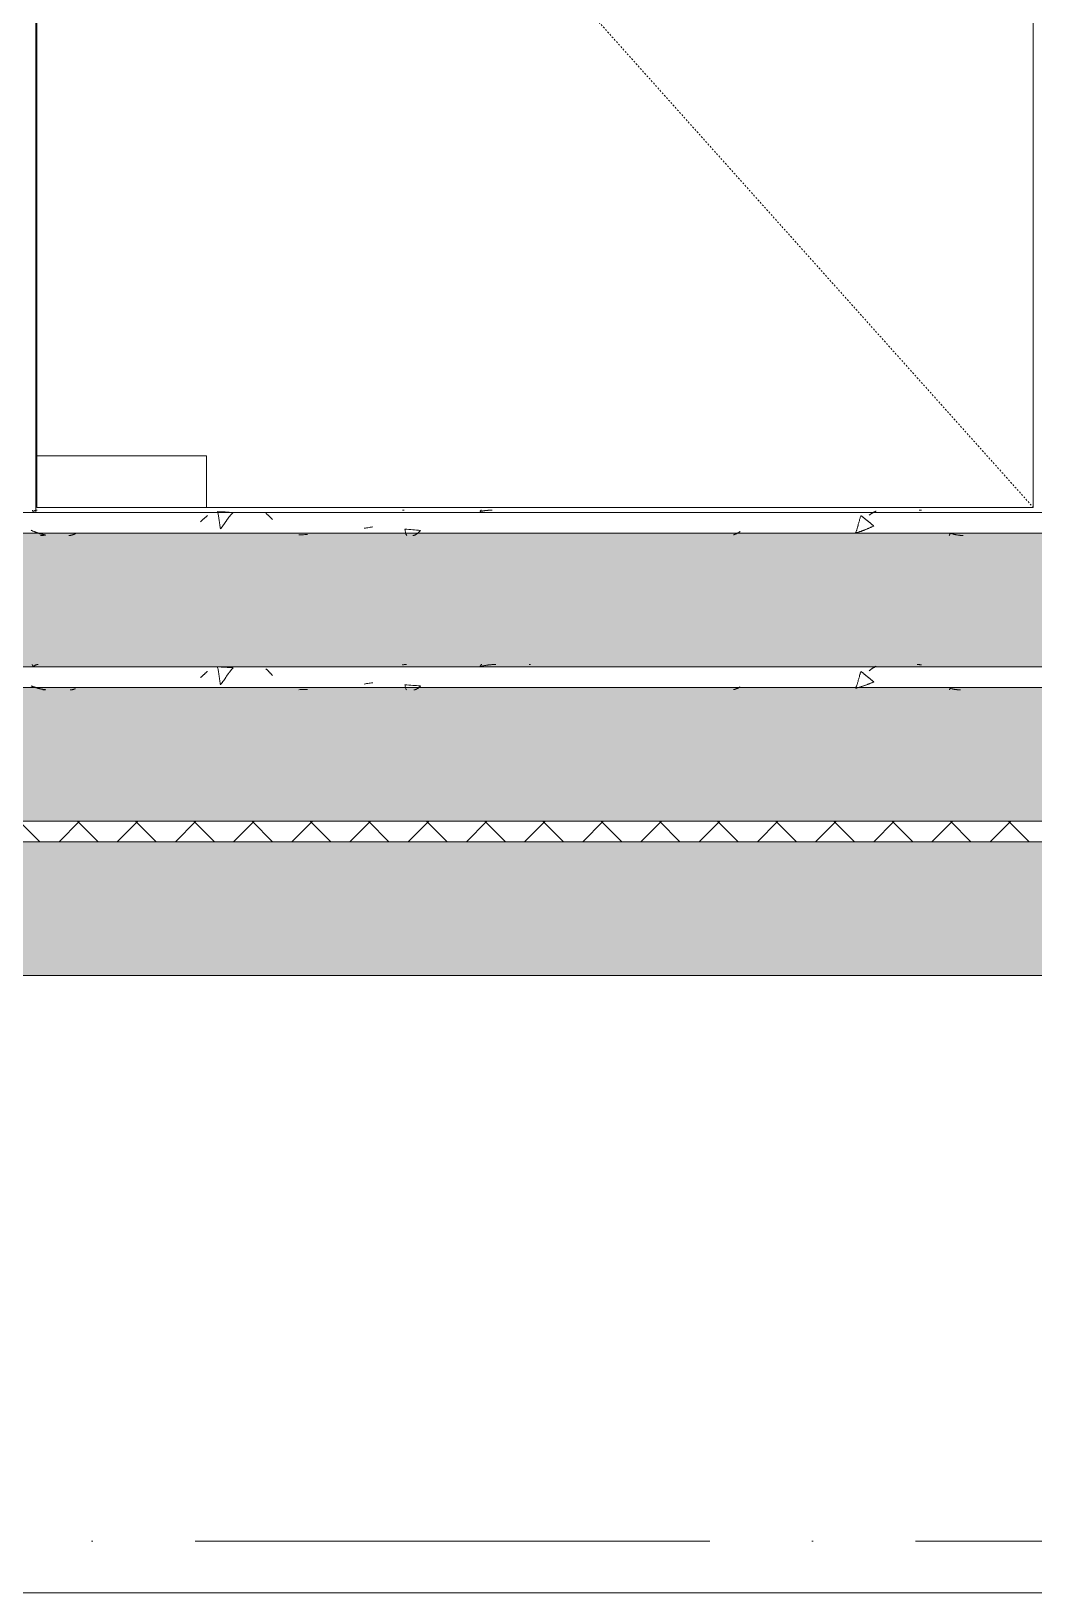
# Model space of a CAD drawing. Header units: millimetres. Extents: x -12680 to 112808, y -16580 to 93550.
# Drawn here: x 45970 to 46944, y -1050 to 468 of the extents above; entities that cross this region are included whole.
import ezdxf

# ---------------------------------------------------------------- set-up
doc = ezdxf.new("R2010")
doc.units = ezdxf.units.MM
doc.linetypes.add('Dash 1_16_', pattern=[3.175, 1.5875, -1.5875])
doc.linetypes.add('Grid Line', pattern=[14, 10, -2, 0, -2])
for name, color, linetype, lineweight in [('A-DOOR-GLAZ', 152, 'Continuous', 5), ('CUA', 31, 'Continuous', 9), ('NET CAT', 3, 'Continuous', 5), ('NET THAY 1', 41, 'Continuous', 5), ('NET-CAT', 3, 'Continuous', 9), ('TRUC', 225, 'Continuous', 5)]:
    doc.layers.add(name, color=color, linetype=linetype, lineweight=lineweight)
pattern_1 = [(50, (43587.75, -450), (182.1847, -15.939), [19.05, -209.55]), (355, (43587.75, -450), (35.2424, -191.0566), [15.24, -167.64]), (100.451, (43602.94, -451.33), (146.9425, 175.1167), [16.19, -178.09]), (30, (43587.75, -450), (165.746, -77.2887), [19.05, -209.55]), (335, (43587.75, -450), (-32.228, -191.588), [15.24, -167.64]), (80.451, (43601.57, -456.43), (197.974, 114.2986), [16.19, -178.09]), (46.184, (43587.75, -399.2), (271.079, -42.043), [28.575, -314.325]), (96.636, (43610.34, -402.7), (237.403, 247.427), [24.285, -267.135]), (351.184, (43587.75, -399.2), (237.405, 247.425), [22.86, -251.46]), (21, (43613.15, -411.9), (151.615, -102.2655), [19.05, -209.55]), (326, (43613.15, -411.9), (61.8024, 184.188), [15.24, -167.64]), (71.451, (43625.79, -420.42), (213.417, 81.9214), [16.19, -178.09]), (37.5, (43587.754, -450), (3.0883, 84.5551), [8.382, -157.226, 8.382, -161.798, -168.275]), (37.5, (43587.754, -450), (3.0883, 84.5551), [-335.788, 8.382, -159.893]), (7.5, (43587.75, -450), (66.8194, 100.1807), [8.382, -88.646, 8.382, -153.416, -64.135]), (7.5, (43587.75, -450), (66.8194, 100.1807), [-258.826, 8.382, -55.753]), (327.5, (43576.425, -450), (135.5905, -5.7289), [8.382, -55.118, 8.382, -189.738, -262.89]), (327.5, (43576.425, -450), (135.5905, -5.7289), [-261.62, 8.382, -254.508]), (317.5, (43505.71, -450), (148.129, 25.4268), [8.382, -74.168, 8.382, -123.19, -186.69]), (317.5, (43505.71, -450), (148.129, 25.4268), [-214.122, 8.382, -178.308])]

# ---------------------------------------------------------------- blocks, each defined once
blk = doc.blocks.new('FP_254-MẶT CẮT B-B')
at = {"layer": 'NET THAY 1', "color": 7}
for p, q in [((49197.4, -150), (44197.4, -150)), ((44197.4, -170), (49197.4, -170))]:
    blk.add_line(p, q, dxfattribs=at)
at = {"layer": 'NET THAY 1'}
for p, q in [((45970.7, -147.7), (45970.9, -147.9)), ((45970.9, -147.9), (45971.1, -148.1)), ((45971.1, -148.1), (45971.2, -148.4)), ((45971.2, -148.4), (45971.4, -148.8)), ((45971.4, -148.8), (45971.5, -149.3)), ((45971.5, -149.3), (45971.7, -149.9)), ((45971.9, -149.7), (45971.7, -149.9)), ((45972.2, -149.6), (45971.9, -149.7)), ((45972.4, -149.4), (45972.2, -149.6)), ((45972.6, -149.2), (45972.4, -149.4)), ((45972.8, -149.1), (45972.6, -149.2)), ((45973.1, -148.9), (45972.8, -149.1)), ((45973.3, -148.8), (45973.1, -148.9)), ((45973.5, -148.7), (45973.3, -148.8)), ((45973.7, -148.5), (45973.5, -148.7)), ((45974, -148.4), (45973.7, -148.5)), ((45974.2, -148.3), (45974, -148.4)), ((45974.4, -148.2), (45974.2, -148.3)), ((45974.6, -148.1), (45974.4, -148.2)), ((45974.9, -148), (45974.6, -148.1)), ((45975.1, -148), (45974.9, -148)), ((45975.3, -147.9), (45975.1, -148)), ((45975.5, -147.8), (45975.3, -147.9)), ((45975.7, -147.8), (45975.5, -147.8)), ((45976, -147.7), (45975.7, -147.8)), ((45976.2, -147.7), (45976, -147.7)), ((45976.4, -147.7), (45976.2, -147.7)), ((45976.6, -147.7), (45976.4, -147.7)), ((46152.9, -150.1), (46151, -149.9)), ((46151, -149.9), (46151.1, -150.7)), ((46151.1, -150.7), (46151.3, -151.5)), ((46151.3, -151.5), (46151.5, -152.3)), ((46154.7, -150.2), (46152.9, -150.1)), ((46156.6, -150.3), (46154.7, -150.2)), ((46158.5, -150.4), (46156.6, -150.3)), ((46160.4, -150.6), (46158.5, -150.4)), ((46162.3, -150.7), (46160.4, -150.6)), ((46164.2, -150.8), (46162.3, -150.7)), ((46166.1, -151), (46164.2, -150.8)), ((46165.5, -151.7), (46165.2, -151.9)), ((46165.7, -151.4), (46165.5, -151.7)), ((46165.9, -151.2), (46165.7, -151.4)), ((46166.1, -151), (46165.9, -151.2)), ((46331.1, -147.8), (46330.9, -148)), ((46331.3, -147.9), (46330.9, -148)), ((46331.2, -147.7), (46331.1, -147.8)), ((46331.6, -147.9), (46331.3, -147.9)), ((46331.9, -147.9), (46331.6, -147.9)), ((46332.3, -147.8), (46331.9, -147.9)), ((46332.6, -147.8), (46332.3, -147.8)), ((46332.9, -147.8), (46332.6, -147.8)), ((46333.2, -147.7), (46332.9, -147.8)), ((46333.6, -147.7), (46333.2, -147.7)), ((46333.9, -147.7), (46333.6, -147.7)), ((46334.2, -147.7), (46333.9, -147.7)), ((46334.6, -147.7), (46334.2, -147.7)), ((46406.3, -149.5), (46406.2, -149.8)), ((46406.6, -149.7), (46406.2, -149.8)), ((46406.5, -149.1), (46406.3, -149.5)), ((46406.7, -148.8), (46406.5, -149.1)), ((46407.1, -149.6), (46406.6, -149.7)), ((46406.9, -148.6), (46406.7, -148.8)), ((46407.1, -148.3), (46406.9, -148.6)), ((46407.3, -148.1), (46407.1, -148.3)), ((46407.6, -149.5), (46407.1, -149.6)), ((46407.4, -148), (46407.3, -148.1)), ((46407.6, -147.8), (46407.4, -148)), ((46407.8, -147.7), (46407.6, -147.8)), ((46408.1, -149.4), (46407.6, -149.5)), ((46408, -147.7), (46407.8, -147.7)), ((46408.5, -149.2), (46408.1, -149.4)), ((46409, -149.1), (46408.5, -149.2)), ((46409.5, -149), (46409, -149.1)), ((46410, -148.9), (46409.5, -149)), ((46410.4, -148.8), (46410, -148.9)), ((46410.9, -148.7), (46410.4, -148.8)), ((46411.4, -148.7), (46410.9, -148.7)), ((46411.9, -148.6), (46411.4, -148.7)), ((46412.3, -148.5), (46411.9, -148.6)), ((46412.8, -148.4), (46412.3, -148.5)), ((46413.3, -148.3), (46412.8, -148.4)), ((46413.8, -148.3), (46413.3, -148.3)), ((46414.2, -148.2), (46413.8, -148.3)), ((46414.7, -148.1), (46414.2, -148.2)), ((46415.2, -148.1), (46414.7, -148.1)), ((46415.7, -148), (46415.2, -148.1)), ((46416.1, -148), (46415.7, -148)), ((46416.6, -147.9), (46416.1, -148)), ((46417.1, -147.9), (46416.6, -147.9)), ((46417.6, -147.8), (46417.1, -147.9)), ((46418, -147.8), (46417.6, -147.8)), ((46418.5, -147.8), (46418, -147.8)), ((46419, -147.7), (46418.5, -147.8)), ((46419.5, -147.7), (46419, -147.7)), ((46419.9, -147.7), (46419.5, -147.7)), ((46420.4, -147.7), (46419.9, -147.7)), ((46420.9, -147.7), (46420.4, -147.7)), ((46421.4, -147.7), (46420.9, -147.7)), ((46455.1, -147.7), (46454, -147.7)), ((46787.3, -151.7), (46787, -151.9)), ((46787.5, -151.5), (46787.3, -151.7)), ((46787.8, -151.4), (46787.5, -151.5)), ((46788.1, -151.2), (46787.8, -151.4)), ((46788.4, -151), (46788.1, -151.2)), ((46788.6, -150.8), (46788.4, -151)), ((46788.9, -150.6), (46788.6, -150.8)), ((46789.2, -150.5), (46788.9, -150.6)), ((46789.5, -150.3), (46789.2, -150.5)), ((46789.8, -150.1), (46789.5, -150.3)), ((46790, -150), (46789.8, -150.1)), ((46790.3, -149.8), (46790, -150)), ((46790.6, -149.7), (46790.3, -149.8)), ((46790.9, -149.6), (46790.6, -149.7)), ((46791.1, -149.4), (46790.9, -149.6)), ((46831.4, -147.7), (46831.1, -147.7)), ((46831.7, -147.7), (46831.4, -147.7)), ((46832, -147.7), (46831.7, -147.7)), ((46832.3, -147.7), (46832, -147.7)), ((46832.6, -147.8), (46832.3, -147.7)), ((46833, -147.8), (46832.6, -147.8)), ((46833.3, -147.8), (46833, -147.8)), ((46833.6, -147.9), (46833.3, -147.8)), ((46833.9, -147.9), (46833.6, -147.9)), ((46834.2, -148), (46833.9, -147.9)), ((46834.5, -148), (46834.2, -148)), ((46834.8, -148.1), (46834.5, -148)), ((46835.1, -148.1), (46834.8, -148.1)), ((46835.4, -148.2), (46835.1, -148.1)), ((46134.9, -160.2), (46134.6, -160.4)), ((46135.2, -159.9), (46134.9, -160.2)), ((46135.4, -159.6), (46135.2, -159.9)), ((46135.7, -159.4), (46135.4, -159.6)), ((46136, -159.1), (46135.7, -159.4)), ((46136.3, -158.9), (46136, -159.1)), ((46136.5, -158.6), (46136.3, -158.9)), ((46136.8, -158.3), (46136.5, -158.6)), ((46137.1, -158.1), (46136.8, -158.3)), ((46137.4, -157.8), (46137.1, -158.1)), ((46137.7, -157.6), (46137.4, -157.8)), ((46137.9, -157.3), (46137.7, -157.6)), ((46138.2, -157), (46137.9, -157.3)), ((46138.5, -156.8), (46138.2, -157)), ((46138.8, -156.5), (46138.5, -156.8)), ((46139, -156.3), (46138.8, -156.5)), ((46139.3, -156), (46139, -156.3)), ((46139.6, -155.8), (46139.3, -156)), ((46139.9, -155.5), (46139.6, -155.8)), ((46140.2, -155.3), (46139.9, -155.5)), ((46140.4, -155.1), (46140.2, -155.3)), ((46140.7, -154.8), (46140.4, -155.1)), ((46141, -154.6), (46140.7, -154.8)), ((46141.3, -154.4), (46141, -154.6)), ((46151.5, -152.3), (46151.6, -153.3)), ((46151.6, -153.3), (46151.8, -154.3)), ((46151.8, -154.3), (46152, -155.3)), ((46152, -155.3), (46152.2, -156.4)), ((46152.2, -156.4), (46152.3, -157.5)), ((46152.3, -157.5), (46152.5, -158.6)), ((46152.5, -158.6), (46152.7, -159.8)), ((46152.7, -159.8), (46152.9, -160.9)), ((46152.9, -160.9), (46153, -162.1)), ((46153, -162.1), (46153.2, -163.2)), ((46153.2, -163.2), (46153.4, -164.3)), ((46153.4, -164.3), (46153.5, -165.4)), ((46153.5, -165.4), (46153.7, -166.4)), ((46153.7, -166.4), (46153.9, -167.4)), ((46154.3, -166.8), (46154.1, -167.1)), ((46154.6, -166.5), (46154.3, -166.8)), ((46154.8, -166.2), (46154.6, -166.5)), ((46155, -165.9), (46154.8, -166.2)), ((46155.3, -165.7), (46155, -165.9)), ((46155.5, -165.4), (46155.3, -165.7)), ((46155.7, -165.1), (46155.5, -165.4)), ((46155.9, -164.7), (46155.7, -165.1)), ((46156.2, -164.4), (46155.9, -164.7)), ((46156.4, -164.1), (46156.2, -164.4)), ((46156.6, -163.8), (46156.4, -164.1)), ((46156.8, -163.5), (46156.6, -163.8)), ((46157.1, -163.2), (46156.8, -163.5)), ((46157.3, -162.9), (46157.1, -163.2)), ((46157.5, -162.5), (46157.3, -162.9)), ((46157.7, -162.2), (46157.5, -162.5)), ((46158, -161.9), (46157.7, -162.2)), ((46158.2, -161.5), (46158, -161.9)), ((46158.4, -161.2), (46158.2, -161.5)), ((46158.7, -160.9), (46158.4, -161.2)), ((46158.9, -160.5), (46158.7, -160.9)), ((46159.1, -160.2), (46158.9, -160.5)), ((46159.3, -159.9), (46159.1, -160.2)), ((46159.6, -159.5), (46159.3, -159.9)), ((46159.8, -159.2), (46159.6, -159.5)), ((46160, -158.9), (46159.8, -159.2)), ((46160.2, -158.5), (46160, -158.9)), ((46160.5, -158.2), (46160.2, -158.5)), ((46160.7, -157.9), (46160.5, -158.2)), ((46160.9, -157.6), (46160.7, -157.9)), ((46161.1, -157.2), (46160.9, -157.6)), ((46161.4, -156.9), (46161.1, -157.2)), ((46161.6, -156.6), (46161.4, -156.9)), ((46161.8, -156.3), (46161.6, -156.6)), ((46162.1, -156), (46161.8, -156.3)), ((46162.3, -155.6), (46162.1, -156)), ((46162.5, -155.3), (46162.3, -155.6)), ((46162.7, -155), (46162.5, -155.3)), ((46163, -154.7), (46162.7, -155)), ((46163.2, -154.4), (46163, -154.7)), ((46163.4, -154.1), (46163.2, -154.4)), ((46163.6, -153.8), (46163.4, -154.1)), ((46163.9, -153.6), (46163.6, -153.8)), ((46164.1, -153.3), (46163.9, -153.6)), ((46164.3, -153), (46164.1, -153.3)), ((46164.5, -152.7), (46164.3, -153)), ((46164.8, -152.5), (46164.5, -152.7)), ((46165, -152.2), (46164.8, -152.5)), ((46165.2, -151.9), (46165, -152.2)), ((46198.4, -152.2), (46198.1, -152)), ((46198.7, -152.5), (46198.4, -152.2)), ((46198.9, -152.7), (46198.7, -152.5)), ((46199.2, -152.9), (46198.9, -152.7)), ((46199.4, -153.2), (46199.2, -152.9)), ((46199.7, -153.4), (46199.4, -153.2)), ((46199.9, -153.7), (46199.7, -153.4)), ((46200.2, -153.9), (46199.9, -153.7)), ((46200.5, -154.2), (46200.2, -153.9)), ((46200.7, -154.4), (46200.5, -154.2)), ((46201, -154.7), (46200.7, -154.4)), ((46201.2, -155), (46201, -154.7)), ((46201.5, -155.2), (46201.2, -155)), ((46201.8, -155.5), (46201.5, -155.2)), ((46202, -155.8), (46201.8, -155.5)), ((46202.3, -156), (46202, -155.8)), ((46202.5, -156.3), (46202.3, -156)), ((46202.8, -156.6), (46202.5, -156.3)), ((46203, -156.9), (46202.8, -156.6)), ((46203.3, -157.2), (46203, -156.9)), ((46203.6, -157.4), (46203.3, -157.2)), ((46203.8, -157.7), (46203.6, -157.4)), ((46204.1, -158), (46203.8, -157.7)), ((46204.3, -158.3), (46204.1, -158)), ((46294.7, -166.5), (46293.6, -166.7)), ((46295.9, -166.3), (46294.7, -166.5)), ((46297.1, -166.2), (46295.9, -166.3)), ((46298.3, -166), (46297.1, -166.2)), ((46299.5, -165.8), (46298.3, -166)), ((46300.7, -165.7), (46299.5, -165.8)), ((46301.9, -165.5), (46300.7, -165.7)), ((46772.8, -166.7), (46772.7, -167.2)), ((46773, -166.1), (46772.8, -166.7)), ((46773.2, -165.5), (46773, -166.1)), ((46773.4, -164.9), (46773.2, -165.5)), ((46773.6, -164.3), (46773.4, -164.9)), ((46773.8, -163.6), (46773.6, -164.3)), ((46773.9, -163), (46773.8, -163.6)), ((46774.1, -162.3), (46773.9, -163)), ((46774.3, -161.6), (46774.1, -162.3)), ((46774.5, -161), (46774.3, -161.6)), ((46774.7, -160.3), (46774.5, -161)), ((46774.9, -159.6), (46774.7, -160.3)), ((46775, -158.9), (46774.9, -159.6)), ((46775.2, -158.3), (46775, -158.9)), ((46775.4, -157.6), (46775.2, -158.3)), ((46775.6, -157), (46775.4, -157.6)), ((46775.8, -156.3), (46775.6, -157)), ((46776, -155.7), (46775.8, -156.3)), ((46776.2, -155), (46776, -155.7)), ((46776.3, -154.4), (46776.2, -155)), ((46776.6, -154.7), (46776.3, -154.4)), ((46777, -154.9), (46776.6, -154.7)), ((46777.3, -155.1), (46777, -154.9)), ((46777.6, -155.4), (46777.3, -155.1)), ((46777.9, -155.6), (46777.6, -155.4)), ((46778.2, -155.8), (46777.9, -155.6)), ((46778.5, -156.1), (46778.2, -155.8)), ((46778.8, -156.3), (46778.5, -156.1)), ((46779.1, -156.6), (46778.8, -156.3)), ((46779.4, -156.8), (46779.1, -156.6)), ((46779.7, -157.1), (46779.4, -156.8)), ((46780, -157.3), (46779.7, -157.1)), ((46780.3, -157.6), (46780, -157.3)), ((46780.7, -157.8), (46780.3, -157.6)), ((46781, -158.1), (46780.7, -157.8)), ((46781.3, -158.3), (46781, -158.1)), ((46781.6, -158.6), (46781.3, -158.3)), ((46781.9, -158.8), (46781.6, -158.6)), ((46782.2, -159.1), (46781.9, -158.8)), ((46782.5, -159.3), (46782.2, -159.1)), ((46782.8, -159.6), (46782.5, -159.3)), ((46783.1, -159.9), (46782.8, -159.6)), ((46783.4, -160.1), (46783.1, -159.9)), ((46783.7, -166.8), (46783.2, -167)), ((46783.7, -160.4), (46783.4, -160.1)), ((46784, -160.6), (46783.7, -160.4)), ((46784.2, -166.6), (46783.7, -166.8)), ((46784.3, -160.9), (46784, -160.6)), ((46784.6, -166.4), (46784.2, -166.6)), ((46784.7, -161.1), (46784.3, -160.9)), ((46784.8, -153.6), (46784.5, -153.9)), ((46785.1, -166.2), (46784.6, -166.4)), ((46785, -161.4), (46784.7, -161.1)), ((46785, -153.4), (46784.8, -153.6)), ((46785.3, -153.2), (46785, -153.4)), ((46785.3, -161.6), (46785, -161.4)), ((46785.6, -166), (46785.1, -166.2)), ((46785.6, -153), (46785.3, -153.2)), ((46785.6, -161.9), (46785.3, -161.6)), ((46785.9, -152.8), (46785.6, -153)), ((46785.9, -162.1), (46785.6, -161.9)), ((46786.1, -165.8), (46785.6, -166)), ((46786.2, -152.5), (46785.9, -152.8)), ((46786.2, -162.4), (46785.9, -162.1)), ((46786.6, -165.6), (46786.1, -165.8)), ((46786.4, -152.3), (46786.2, -152.5)), ((46786.5, -162.6), (46786.2, -162.4)), ((46786.7, -152.1), (46786.4, -152.3)), ((46786.8, -162.9), (46786.5, -162.6)), ((46787, -165.4), (46786.6, -165.6)), ((46787, -151.9), (46786.7, -152.1)), ((46787.1, -163.1), (46786.8, -162.9)), ((46787.5, -165.2), (46787, -165.4)), ((46787.4, -163.4), (46787.1, -163.1)), ((46787.7, -163.6), (46787.4, -163.4)), ((46788, -165), (46787.5, -165.2)), ((46788, -163.9), (46787.7, -163.6)), ((46788.4, -164.1), (46788, -163.9)), ((46788.5, -164.8), (46788, -165)), ((46788.7, -164.4), (46788.4, -164.1)), ((46789, -164.6), (46788.5, -164.8)), ((46789, -164.6), (46788.7, -164.4)), ((45970.3, -168.7), (45969.9, -168.5)), ((45970.7, -168.8), (45970.3, -168.7)), ((45971.1, -169), (45970.7, -168.8)), ((45971.5, -169.2), (45971.1, -169)), ((45971.9, -169.3), (45971.5, -169.2)), ((45972.3, -169.5), (45971.9, -169.3)), ((45972.8, -169.6), (45972.3, -169.5)), ((45973.2, -169.8), (45972.8, -169.6)), ((45973.6, -169.9), (45973.2, -169.8)), ((45974, -170), (45973.6, -169.9)), ((45974.4, -170.2), (45974, -170)), ((45974.8, -170.3), (45974.4, -170.2)), ((45975.2, -170.4), (45974.8, -170.3)), ((45975.6, -170.5), (45975.2, -170.4)), ((45976, -170.7), (45975.6, -170.5)), ((45976.4, -170.8), (45976, -170.7)), ((45976.8, -170.9), (45976.4, -170.8)), ((45977.2, -171), (45976.8, -170.9)), ((45977.6, -171.1), (45977.2, -171)), ((45978, -171.2), (45977.6, -171.1)), ((45978.4, -171.3), (45978, -171.2)), ((45978.8, -171.4), (45978.4, -171.3)), ((45979.3, -171.5), (45978.8, -171.4)), ((45979.7, -171.6), (45979.3, -171.5)), ((45980.1, -171.6), (45979.7, -171.6)), ((45980.5, -171.7), (45980.1, -171.6)), ((45980.9, -171.8), (45980.5, -171.7)), ((45981.3, -171.9), (45980.9, -171.8)), ((45981.5, -172.3), (45981.2, -172.3)), ((45981.7, -171.9), (45981.3, -171.9)), ((45981.8, -172.3), (45981.5, -172.3)), ((45982.1, -172), (45981.7, -171.9)), ((45982.1, -172.3), (45981.8, -172.3)), ((45982.5, -172), (45982.1, -172)), ((45982.4, -172.3), (45982.1, -172.3)), ((45982.8, -172.3), (45982.4, -172.3)), ((45982.9, -172.1), (45982.5, -172)), ((45983.1, -172.2), (45982.8, -172.3)), ((45983.3, -172.1), (45982.9, -172.1)), ((45983.4, -172.2), (45983.1, -172.2)), ((45983.7, -172.2), (45983.3, -172.1)), ((45983.7, -172.2), (45983.4, -172.2)), ((46008, -172.3), (46007.8, -172.3)), ((46008.3, -172.3), (46008, -172.3)), ((46008.6, -172.3), (46008.3, -172.3)), ((46008.9, -172.3), (46008.6, -172.3)), ((46009.1, -172.2), (46008.9, -172.3)), ((46009.4, -172.2), (46009.1, -172.2)), ((46009.7, -172.2), (46009.4, -172.2)), ((46009.9, -172.1), (46009.7, -172.2)), ((46010.2, -172.1), (46009.9, -172.1)), ((46010.5, -172), (46010.2, -172.1)), ((46010.8, -171.9), (46010.5, -172)), ((46011, -171.9), (46010.8, -171.9)), ((46011.3, -171.8), (46011, -171.9)), ((46011.6, -171.7), (46011.3, -171.8)), ((46011.9, -171.6), (46011.6, -171.7)), ((46012.1, -171.5), (46011.9, -171.6)), ((46012.4, -171.5), (46012.1, -171.5)), ((46012.7, -171.4), (46012.4, -171.5)), ((46013, -171.3), (46012.7, -171.4)), ((46154.1, -167.1), (46153.9, -167.3)), ((46231.2, -172.1), (46230, -172.2)), ((46232.3, -172.1), (46231.2, -172.1)), ((46233.5, -172.1), (46232.3, -172.1)), ((46234.7, -172), (46233.5, -172.1)), ((46235.9, -172), (46234.7, -172)), ((46237.1, -171.9), (46235.9, -172)), ((46238.3, -171.9), (46237.1, -171.9)), ((46335, -167.5), (46333.1, -167.4)), ((46333.1, -167.4), (46333.3, -168.3)), ((46333.3, -168.3), (46333.5, -169.1)), ((46333.5, -169.1), (46333.7, -169.8)), ((46333.7, -169.8), (46333.8, -170.5)), ((46333.8, -170.5), (46334, -171)), ((46334, -171), (46334.2, -171.5)), ((46334.2, -171.5), (46334.3, -171.9)), ((46334.3, -171.9), (46334.5, -172.1)), ((46334.5, -172.1), (46334.7, -172.3)), ((46336.9, -167.7), (46335, -167.5)), ((46338.8, -167.8), (46336.9, -167.7)), ((46340.7, -168), (46338.8, -167.8)), ((46342.6, -168.2), (46340.7, -168)), ((46342.1, -172.3), (46341.9, -172.3)), ((46342.3, -172.3), (46342.1, -172.3)), ((46342.5, -172.3), (46342.3, -172.3)), ((46342.7, -172.2), (46342.5, -172.3)), ((46344.5, -168.3), (46342.6, -168.2)), ((46343, -172.2), (46342.7, -172.2)), ((46343.2, -172.1), (46343, -172.2)), ((46343.4, -172.1), (46343.2, -172.1)), ((46343.6, -172), (46343.4, -172.1)), ((46343.9, -171.9), (46343.6, -172)), ((46344.1, -171.8), (46343.9, -171.9)), ((46344.3, -171.7), (46344.1, -171.8)), ((46344.5, -171.6), (46344.3, -171.7)), ((46346.4, -168.5), (46344.5, -168.3)), ((46344.8, -171.5), (46344.5, -171.6)), ((46345, -171.4), (46344.8, -171.5)), ((46345.2, -171.2), (46345, -171.4)), ((46345.4, -171.1), (46345.2, -171.2)), ((46345.6, -170.9), (46345.4, -171.1)), ((46345.9, -170.8), (46345.6, -170.9)), ((46346.1, -170.6), (46345.9, -170.8)), ((46346.3, -170.5), (46346.1, -170.6)), ((46346.5, -170.3), (46346.3, -170.5)), ((46348.3, -168.6), (46346.4, -168.5)), ((46346.8, -170.1), (46346.5, -170.3)), ((46347, -169.9), (46346.8, -170.1)), ((46347.2, -169.7), (46347, -169.9)), ((46347.4, -169.5), (46347.2, -169.7)), ((46347.7, -169.3), (46347.4, -169.5)), ((46347.9, -169.1), (46347.7, -169.3)), ((46348.1, -168.8), (46347.9, -169.1)), ((46348.3, -168.6), (46348.1, -168.8)), ((46652.8, -172.1), (46652.6, -172.1)), ((46653.1, -172), (46652.8, -172.1)), ((46653.4, -171.9), (46653.1, -172)), ((46653.7, -171.9), (46653.4, -171.9)), ((46654, -171.8), (46653.7, -171.9)), ((46654.2, -171.7), (46654, -171.8)), ((46654.5, -171.6), (46654.2, -171.7)), ((46654.8, -171.5), (46654.5, -171.6)), ((46655.1, -171.5), (46654.8, -171.5)), ((46655.3, -171.4), (46655.1, -171.5)), ((46655.6, -171.2), (46655.3, -171.4)), ((46655.9, -171.1), (46655.6, -171.2)), ((46656.2, -171), (46655.9, -171.1)), ((46656.4, -170.9), (46656.2, -171)), ((46656.7, -170.8), (46656.4, -170.9)), ((46657, -170.6), (46656.7, -170.8)), ((46657.3, -170.5), (46657, -170.6)), ((46657.6, -170.4), (46657.3, -170.5)), ((46657.8, -170.2), (46657.6, -170.4)), ((46658.1, -170.1), (46657.8, -170.2)), ((46658.4, -169.9), (46658.1, -170.1)), ((46658.7, -169.8), (46658.4, -169.9)), ((46658.9, -169.6), (46658.7, -169.8)), ((46659.2, -169.4), (46658.9, -169.6)), ((46771.4, -170.4), (46771.2, -170.8)), ((46771.7, -170.7), (46771.2, -170.8)), ((46771.6, -170.1), (46771.4, -170.4)), ((46771.7, -169.7), (46771.6, -170.1)), ((46771.9, -169.2), (46771.7, -169.7)), ((46772.1, -170.6), (46771.7, -170.7)), ((46772.1, -168.8), (46771.9, -169.2)), ((46772.3, -168.3), (46772.1, -168.8)), ((46772.6, -170.4), (46772.1, -170.6)), ((46772.5, -167.8), (46772.3, -168.3)), ((46772.7, -167.2), (46772.5, -167.8)), ((46773.1, -170.3), (46772.6, -170.4)), ((46773.6, -170.2), (46773.1, -170.3)), ((46774.1, -170.1), (46773.6, -170.2)), ((46774.6, -169.9), (46774.1, -170.1)), ((46775, -169.8), (46774.6, -169.9)), ((46775.5, -169.7), (46775, -169.8)), ((46776, -169.5), (46775.5, -169.7)), ((46776.5, -169.4), (46776, -169.5)), ((46777, -169.2), (46776.5, -169.4)), ((46777.4, -169.1), (46777, -169.2)), ((46777.9, -168.9), (46777.4, -169.1)), ((46778.4, -168.7), (46777.9, -168.9)), ((46778.9, -168.6), (46778.4, -168.7)), ((46779.4, -168.4), (46778.9, -168.6)), ((46779.8, -168.3), (46779.4, -168.4)), ((46780.3, -168.1), (46779.8, -168.3)), ((46780.8, -167.9), (46780.3, -168.1)), ((46781.3, -167.7), (46780.8, -167.9)), ((46781.8, -167.6), (46781.3, -167.7)), ((46782.2, -167.4), (46781.8, -167.6)), ((46782.7, -167.2), (46782.2, -167.4)), ((46783.2, -167), (46782.7, -167.2)), ((46862.6, -172.1), (46862.4, -172.3)), ((46862.8, -171.8), (46862.6, -172.1)), ((46862.9, -171.4), (46862.8, -171.8)), ((46863.1, -170.9), (46862.9, -171.4)), ((46863.5, -171), (46863.1, -170.9)), ((46863.9, -171.1), (46863.5, -171)), ((46864.3, -171.2), (46863.9, -171.1)), ((46864.7, -171.3), (46864.3, -171.2)), ((46865.1, -171.4), (46864.7, -171.3)), ((46865.5, -171.5), (46865.1, -171.4)), ((46865.9, -171.6), (46865.5, -171.5)), ((46866.3, -171.6), (46865.9, -171.6)), ((46866.7, -171.7), (46866.3, -171.6)), ((46867.1, -171.8), (46866.7, -171.7)), ((46867.5, -171.9), (46867.1, -171.8)), ((46867.9, -171.9), (46867.5, -171.9)), ((46868.3, -172), (46867.9, -171.9)), ((46868.7, -172), (46868.3, -172)), ((46869.1, -172.1), (46868.7, -172)), ((46869.5, -172.1), (46869.1, -172.1)), ((46869.9, -172.2), (46869.5, -172.1)), ((46870.3, -172.2), (46869.9, -172.2)), ((46870.7, -172.2), (46870.3, -172.2)), ((46871.1, -172.3), (46870.7, -172.2)), ((46871.5, -172.3), (46871.1, -172.3)), ((46871.9, -172.3), (46871.5, -172.3)), ((46872.3, -172.3), (46871.9, -172.3)), ((46872.7, -172.3), (46872.3, -172.3)), ((46873.1, -172.3), (46872.7, -172.3))]:
    blk.add_line(p, q, dxfattribs=at)
blk = doc.blocks.new('FP_255-MẶT CẮT B-B')
at = {"layer": 'NET THAY 1'}
for p, q in [((45971, 2.3), (45971.1, 2.2)), ((45971.1, 2.2), (45971.3, 2)), ((45971.3, 2), (45971.4, 1.7)), ((45971.4, 1.7), (45971.6, 1.3)), ((45971.6, 1.3), (45971.7, 0.9)), ((45971.9, 1), (45971.7, 0.9)), ((45972.2, 1.2), (45971.9, 1)), ((45972.4, 1.3), (45972.2, 1.2)), ((45972.6, 1.4), (45972.4, 1.3)), ((45972.8, 1.6), (45972.6, 1.4)), ((45973.1, 1.7), (45972.8, 1.6)), ((45973.3, 1.8), (45973.1, 1.7)), ((45973.5, 1.9), (45973.3, 1.8)), ((45973.8, 2), (45973.5, 1.9)), ((45974, 2), (45973.8, 2)), ((45974.2, 2.1), (45974, 2)), ((45974.4, 2.2), (45974.2, 2.1)), ((45974.7, 2.2), (45974.4, 2.2)), ((45974.9, 2.3), (45974.7, 2.2)), ((45975.1, 2.3), (45974.9, 2.3)), ((45975.3, 2.3), (45975.1, 2.3)), ((45975.6, 2.3), (45975.3, 2.3)), ((46152.9, 0.8), (46151, 0.9)), ((46151, 0.9), (46151.1, 0.3)), ((46151.1, 0.3), (46151.3, -0.4)), ((46154.7, 0.7), (46152.9, 0.8)), ((46156.6, 0.6), (46154.7, 0.7)), ((46158.5, 0.5), (46156.6, 0.6)), ((46160.4, 0.4), (46158.5, 0.5)), ((46162.3, 0.2), (46160.4, 0.4)), ((46164.2, 0.1), (46162.3, 0.2)), ((46166.1, 0), (46164.2, 0.1)), ((46166.1, 0), (46165.9, -0.2)), ((46331.3, 2.3), (46330.9, 2.3)), ((46331.6, 2.3), (46331.3, 2.3)), ((46332, 2.3), (46331.6, 2.3)), ((46332.3, 2.3), (46332, 2.3)), ((46406.3, 1.2), (46406.2, 1)), ((46406.6, 1.1), (46406.2, 1)), ((46406.5, 1.5), (46406.3, 1.2)), ((46406.7, 1.7), (46406.5, 1.5)), ((46407.1, 1.2), (46406.6, 1.1)), ((46406.9, 1.9), (46406.7, 1.7)), ((46407, 2.1), (46406.9, 1.9)), ((46407.2, 2.2), (46407, 2.1)), ((46407.6, 1.3), (46407.1, 1.2)), ((46407.4, 2.3), (46407.2, 2.2)), ((46407.6, 2.3), (46407.4, 2.3)), ((46408.1, 1.3), (46407.6, 1.3)), ((46408.5, 1.4), (46408.1, 1.3)), ((46409, 1.5), (46408.5, 1.4)), ((46409.5, 1.6), (46409, 1.5)), ((46410, 1.7), (46409.5, 1.6)), ((46410.4, 1.7), (46410, 1.7)), ((46410.9, 1.8), (46410.4, 1.7)), ((46411.4, 1.9), (46410.9, 1.8)), ((46411.9, 1.9), (46411.4, 1.9)), ((46412.3, 2), (46411.9, 1.9)), ((46412.8, 2), (46412.3, 2)), ((46413.3, 2.1), (46412.8, 2)), ((46413.8, 2.1), (46413.3, 2.1)), ((46414.2, 2.2), (46413.8, 2.1)), ((46414.7, 2.2), (46414.2, 2.2)), ((46415.2, 2.2), (46414.7, 2.2)), ((46415.7, 2.3), (46415.2, 2.2)), ((46416.1, 2.3), (46415.7, 2.3)), ((46416.6, 2.3), (46416.1, 2.3)), ((46417.1, 2.3), (46416.6, 2.3)), ((46417.6, 2.3), (46417.1, 2.3)), ((46418.1, 2.3), (46417.6, 2.3)), ((46788.4, 0), (46788.1, -0.2)), ((46788.6, 0.2), (46788.4, 0)), ((46788.9, 0.3), (46788.6, 0.2)), ((46789.2, 0.4), (46788.9, 0.3)), ((46789.5, 0.6), (46789.2, 0.4)), ((46789.8, 0.7), (46789.5, 0.6)), ((46790, 0.8), (46789.8, 0.7)), ((46790.3, 1), (46790, 0.8)), ((46790.6, 1.1), (46790.3, 1)), ((46790.9, 1.2), (46790.6, 1.1)), ((46791.1, 1.3), (46790.9, 1.2)), ((46833.4, 2.3), (46833.1, 2.3)), ((46833.7, 2.3), (46833.4, 2.3)), ((46834, 2.3), (46833.7, 2.3)), ((46834.3, 2.3), (46834, 2.3)), ((46834.6, 2.2), (46834.3, 2.3)), ((46834.9, 2.2), (46834.6, 2.2)), ((46835.1, 2.2), (46834.9, 2.2)), ((46835.4, 2.2), (46835.1, 2.2)), ((46134.9, -8.6), (46134.6, -8.9)), ((46135.2, -8.3), (46134.9, -8.6)), ((46135.4, -8.1), (46135.2, -8.3)), ((46135.7, -7.8), (46135.4, -8.1)), ((46136, -7.6), (46135.7, -7.8)), ((46136.3, -7.3), (46136, -7.6)), ((46136.5, -7), (46136.3, -7.3)), ((46136.8, -6.8), (46136.5, -7)), ((46137.1, -6.5), (46136.8, -6.8)), ((46137.4, -6.3), (46137.1, -6.5)), ((46137.7, -6), (46137.4, -6.3)), ((46137.9, -5.8), (46137.7, -6)), ((46138.2, -5.6), (46137.9, -5.8)), ((46138.5, -5.3), (46138.2, -5.6)), ((46138.8, -5.1), (46138.5, -5.3)), ((46139, -4.8), (46138.8, -5.1)), ((46139.3, -4.6), (46139, -4.8)), ((46139.6, -4.4), (46139.3, -4.6)), ((46139.9, -4.1), (46139.6, -4.4)), ((46140.2, -3.9), (46139.9, -4.1)), ((46140.4, -3.7), (46140.2, -3.9)), ((46140.7, -3.4), (46140.4, -3.7)), ((46141, -3.2), (46140.7, -3.4)), ((46141.3, -3), (46141, -3.2)), ((46151.3, -0.4), (46151.5, -1.2)), ((46151.5, -1.2), (46151.6, -2)), ((46151.6, -2), (46151.8, -2.9)), ((46151.8, -2.9), (46152, -3.9)), ((46152, -3.9), (46152.2, -4.9)), ((46152.2, -4.9), (46152.3, -6)), ((46152.3, -6), (46152.5, -7.1)), ((46152.5, -7.1), (46152.7, -8.2)), ((46152.7, -8.2), (46152.9, -9.4)), ((46152.9, -9.4), (46153, -10.5)), ((46153, -10.5), (46153.2, -11.7)), ((46153.2, -11.7), (46153.4, -12.8)), ((46153.4, -12.8), (46153.5, -13.9)), ((46153.5, -13.9), (46153.7, -15)), ((46153.7, -15), (46153.9, -16)), ((46154.6, -15.1), (46154.3, -15.4)), ((46154.8, -14.8), (46154.6, -15.1)), ((46155, -14.5), (46154.8, -14.8)), ((46155.3, -14.2), (46155, -14.5)), ((46155.5, -13.9), (46155.3, -14.2)), ((46155.7, -13.6), (46155.5, -13.9)), ((46155.9, -13.3), (46155.7, -13.6)), ((46156.2, -12.9), (46155.9, -13.3)), ((46156.4, -12.6), (46156.2, -12.9)), ((46156.6, -12.3), (46156.4, -12.6)), ((46156.8, -12), (46156.6, -12.3)), ((46157.1, -11.6), (46156.8, -12)), ((46157.3, -11.3), (46157.1, -11.6)), ((46157.5, -11), (46157.3, -11.3)), ((46157.7, -10.6), (46157.5, -11)), ((46158, -10.3), (46157.7, -10.6)), ((46158.2, -10), (46158, -10.3)), ((46158.4, -9.6), (46158.2, -10)), ((46158.7, -9.3), (46158.4, -9.6)), ((46158.9, -9), (46158.7, -9.3)), ((46159.1, -8.6), (46158.9, -9)), ((46159.3, -8.3), (46159.1, -8.6)), ((46159.6, -8), (46159.3, -8.3)), ((46159.8, -7.7), (46159.6, -8)), ((46160, -7.3), (46159.8, -7.7)), ((46160.2, -7), (46160, -7.3)), ((46160.5, -6.7), (46160.2, -7)), ((46160.7, -6.4), (46160.5, -6.7)), ((46160.9, -6), (46160.7, -6.4)), ((46161.1, -5.7), (46160.9, -6)), ((46161.4, -5.4), (46161.1, -5.7)), ((46161.6, -5.1), (46161.4, -5.4)), ((46161.8, -4.8), (46161.6, -5.1)), ((46162.1, -4.5), (46161.8, -4.8)), ((46162.3, -4.2), (46162.1, -4.5)), ((46162.5, -3.9), (46162.3, -4.2)), ((46162.7, -3.6), (46162.5, -3.9)), ((46163, -3.4), (46162.7, -3.6)), ((46163.2, -3.1), (46163, -3.4)), ((46163.4, -2.8), (46163.2, -3.1)), ((46163.6, -2.5), (46163.4, -2.8)), ((46163.9, -2.3), (46163.6, -2.5)), ((46164.1, -2), (46163.9, -2.3)), ((46164.3, -1.8), (46164.1, -2)), ((46164.5, -1.5), (46164.3, -1.8)), ((46164.8, -1.3), (46164.5, -1.5)), ((46165, -1), (46164.8, -1.3)), ((46165.2, -0.8), (46165, -1)), ((46165.5, -0.6), (46165.2, -0.8)), ((46165.7, -0.4), (46165.5, -0.6)), ((46165.9, -0.2), (46165.7, -0.4)), ((46198.4, -1.1), (46198.1, -0.9)), ((46198.7, -1.3), (46198.4, -1.1)), ((46198.9, -1.5), (46198.7, -1.3)), ((46199.2, -1.7), (46198.9, -1.5)), ((46199.4, -1.9), (46199.2, -1.7)), ((46199.7, -2.1), (46199.4, -1.9)), ((46199.9, -2.4), (46199.7, -2.1)), ((46200.2, -2.6), (46199.9, -2.4)), ((46200.5, -2.8), (46200.2, -2.6)), ((46200.7, -3.1), (46200.5, -2.8)), ((46201, -3.3), (46200.7, -3.1)), ((46201.2, -3.6), (46201, -3.3)), ((46201.5, -3.8), (46201.2, -3.6)), ((46201.8, -4.1), (46201.5, -3.8)), ((46202, -4.3), (46201.8, -4.1)), ((46202.3, -4.6), (46202, -4.3)), ((46202.5, -4.8), (46202.3, -4.6)), ((46202.8, -5.1), (46202.5, -4.8)), ((46203, -5.4), (46202.8, -5.1)), ((46203.3, -5.7), (46203, -5.4)), ((46203.6, -5.9), (46203.3, -5.7)), ((46203.8, -6.2), (46203.6, -5.9)), ((46204.1, -6.5), (46203.8, -6.2)), ((46204.3, -6.8), (46204.1, -6.5)), ((46294.7, -15.1), (46293.6, -15.3)), ((46295.9, -14.9), (46294.7, -15.1)), ((46297.1, -14.8), (46295.9, -14.9)), ((46298.3, -14.6), (46297.1, -14.8)), ((46299.5, -14.4), (46298.3, -14.6)), ((46300.7, -14.2), (46299.5, -14.4)), ((46301.9, -14), (46300.7, -14.2)), ((46773, -14.7), (46772.8, -15.3)), ((46773.2, -14.1), (46773, -14.7)), ((46773.4, -13.4), (46773.2, -14.1)), ((46773.6, -12.8), (46773.4, -13.4)), ((46773.8, -12.1), (46773.6, -12.8)), ((46773.9, -11.4), (46773.8, -12.1)), ((46774.1, -10.8), (46773.9, -11.4)), ((46774.3, -10.1), (46774.1, -10.8)), ((46774.5, -9.4), (46774.3, -10.1)), ((46774.7, -8.7), (46774.5, -9.4)), ((46774.9, -8.1), (46774.7, -8.7)), ((46775, -7.4), (46774.9, -8.1)), ((46775.2, -6.7), (46775, -7.4)), ((46775.4, -6.1), (46775.2, -6.7)), ((46775.6, -5.5), (46775.4, -6.1)), ((46775.8, -4.8), (46775.6, -5.5)), ((46776, -4.2), (46775.8, -4.8)), ((46776.2, -3.6), (46776, -4.2)), ((46776.3, -3.1), (46776.2, -3.6)), ((46776.6, -3.3), (46776.3, -3.1)), ((46777, -3.5), (46776.6, -3.3)), ((46777.3, -3.7), (46777, -3.5)), ((46777.6, -3.9), (46777.3, -3.7)), ((46777.9, -4.2), (46777.6, -3.9)), ((46778.2, -4.4), (46777.9, -4.2)), ((46778.5, -4.6), (46778.2, -4.4)), ((46778.8, -4.9), (46778.5, -4.6)), ((46779.1, -5.1), (46778.8, -4.9)), ((46779.4, -5.3), (46779.1, -5.1)), ((46779.7, -5.6), (46779.4, -5.3)), ((46780, -5.8), (46779.7, -5.6)), ((46780.3, -6), (46780, -5.8)), ((46780.7, -6.3), (46780.3, -6)), ((46781, -6.5), (46780.7, -6.3)), ((46781.3, -6.8), (46781, -6.5)), ((46781.6, -7), (46781.3, -6.8)), ((46781.9, -7.3), (46781.6, -7)), ((46782.2, -7.5), (46781.9, -7.3)), ((46782.5, -7.8), (46782.2, -7.5)), ((46782.8, -8), (46782.5, -7.8)), ((46783.1, -8.3), (46782.8, -8)), ((46783.4, -8.5), (46783.1, -8.3)), ((46783.7, -8.8), (46783.4, -8.5)), ((46784, -9.1), (46783.7, -8.8)), ((46784.3, -9.3), (46784, -9.1)), ((46784.6, -15), (46784.2, -15.3)), ((46784.7, -9.6), (46784.3, -9.3)), ((46784.8, -2.3), (46784.5, -2.5)), ((46785.1, -14.8), (46784.6, -15)), ((46785, -9.8), (46784.7, -9.6)), ((46785, -2.1), (46784.8, -2.3)), ((46785.3, -1.9), (46785, -2.1)), ((46785.3, -10.1), (46785, -9.8)), ((46785.6, -14.6), (46785.1, -14.8)), ((46785.6, -1.7), (46785.3, -1.9)), ((46785.6, -10.3), (46785.3, -10.1)), ((46785.9, -1.5), (46785.6, -1.7)), ((46785.9, -10.6), (46785.6, -10.3)), ((46786.1, -14.4), (46785.6, -14.6)), ((46786.2, -1.4), (46785.9, -1.5)), ((46786.2, -10.8), (46785.9, -10.6)), ((46786.6, -14.2), (46786.1, -14.4)), ((46786.4, -1.2), (46786.2, -1.4)), ((46786.5, -11.1), (46786.2, -10.8)), ((46786.7, -1), (46786.4, -1.2)), ((46786.8, -11.4), (46786.5, -11.1)), ((46787, -14), (46786.6, -14.2)), ((46787, -0.8), (46786.7, -1)), ((46787.1, -11.6), (46786.8, -11.4)), ((46787.3, -0.6), (46787, -0.8)), ((46787.5, -13.8), (46787, -14)), ((46787.4, -11.9), (46787.1, -11.6)), ((46787.5, -0.5), (46787.3, -0.6)), ((46787.7, -12.1), (46787.4, -11.9)), ((46787.8, -0.3), (46787.5, -0.5)), ((46788, -13.6), (46787.5, -13.8)), ((46788, -12.4), (46787.7, -12.1)), ((46788.1, -0.2), (46787.8, -0.3)), ((46788.4, -12.6), (46788, -12.4)), ((46788.5, -13.3), (46788, -13.6)), ((46788.7, -12.9), (46788.4, -12.6)), ((46789, -13.1), (46788.5, -13.3)), ((46789, -13.1), (46788.7, -12.9)), ((45970.3, -17.5), (45969.9, -17.3)), ((45970.7, -17.7), (45970.3, -17.5)), ((45971.1, -17.9), (45970.7, -17.7)), ((45971.5, -18), (45971.1, -17.9)), ((45971.9, -18.2), (45971.5, -18)), ((45972.3, -18.4), (45971.9, -18.2)), ((45972.8, -18.6), (45972.3, -18.4)), ((45973.2, -18.7), (45972.8, -18.6)), ((45973.6, -18.9), (45973.2, -18.7)), ((45974, -19), (45973.6, -18.9)), ((45974.4, -19.2), (45974, -19)), ((45974.8, -19.4), (45974.4, -19.2)), ((45975.2, -19.5), (45974.8, -19.4)), ((45975.6, -19.7), (45975.2, -19.5)), ((45976, -19.8), (45975.6, -19.7)), ((45976.4, -19.9), (45976, -19.8)), ((45976.8, -20.1), (45976.4, -19.9)), ((45977.2, -20.2), (45976.8, -20.1)), ((45977.6, -20.3), (45977.2, -20.2)), ((45978, -20.5), (45977.6, -20.3)), ((45978.4, -20.6), (45978, -20.5)), ((45978.8, -20.7), (45978.4, -20.6)), ((45979.3, -20.8), (45978.8, -20.7)), ((45979.3, -22.3), (45979, -22.3)), ((45979.7, -20.9), (45979.3, -20.8)), ((45979.7, -22.3), (45979.3, -22.3)), ((45980.1, -21), (45979.7, -20.9)), ((45980, -22.3), (45979.7, -22.3)), ((45980.3, -22.3), (45980, -22.3)), ((45980.5, -21.1), (45980.1, -21)), ((45980.7, -22.2), (45980.3, -22.3)), ((45980.9, -21.2), (45980.5, -21.1)), ((45981, -22.2), (45980.7, -22.2)), ((45981.3, -21.3), (45980.9, -21.2)), ((45981.4, -22.2), (45981, -22.2)), ((45981.7, -21.4), (45981.3, -21.3)), ((45981.7, -22.1), (45981.4, -22.2)), ((45982.1, -21.5), (45981.7, -21.4)), ((45982, -22.1), (45981.7, -22.1)), ((45982.4, -22), (45982, -22.1)), ((45982.5, -21.6), (45982.1, -21.5)), ((45982.7, -22), (45982.4, -22)), ((45982.9, -21.7), (45982.5, -21.6)), ((45983, -21.9), (45982.7, -22)), ((45983.3, -21.7), (45982.9, -21.7)), ((45983.4, -21.9), (45983, -21.9)), ((45983.7, -21.8), (45983.3, -21.7)), ((45983.7, -21.8), (45983.4, -21.9)), ((46006.6, -22.3), (46006.3, -22.3)), ((46006.9, -22.3), (46006.6, -22.3)), ((46007.1, -22.3), (46006.9, -22.3)), ((46007.4, -22.2), (46007.1, -22.3)), ((46007.7, -22.2), (46007.4, -22.2)), ((46008, -22.2), (46007.7, -22.2)), ((46008.3, -22.1), (46008, -22.2)), ((46008.5, -22.1), (46008.3, -22.1)), ((46008.8, -22), (46008.5, -22.1)), ((46009.1, -21.9), (46008.8, -22)), ((46009.4, -21.9), (46009.1, -21.9)), ((46009.6, -21.8), (46009.4, -21.9)), ((46009.9, -21.7), (46009.6, -21.8)), ((46010.2, -21.6), (46009.9, -21.7)), ((46010.5, -21.6), (46010.2, -21.6)), ((46010.7, -21.5), (46010.5, -21.6)), ((46011, -21.4), (46010.7, -21.5)), ((46011.3, -21.3), (46011, -21.4)), ((46011.6, -21.1), (46011.3, -21.3)), ((46011.9, -21), (46011.6, -21.1)), ((46012.1, -20.9), (46011.9, -21)), ((46012.4, -20.8), (46012.1, -20.9)), ((46012.7, -20.7), (46012.4, -20.8)), ((46013, -20.5), (46012.7, -20.7)), ((46154.1, -15.7), (46153.9, -16)), ((46154.3, -15.4), (46154.1, -15.7)), ((46231.2, -21.8), (46230, -21.8)), ((46232.3, -21.7), (46231.2, -21.8)), ((46233.5, -21.6), (46232.3, -21.7)), ((46234.7, -21.6), (46233.5, -21.6)), ((46235.9, -21.5), (46234.7, -21.6)), ((46237.1, -21.4), (46235.9, -21.5)), ((46238.3, -21.4), (46237.1, -21.4)), ((46335, -16.2), (46333.1, -16.1)), ((46333.1, -16.1), (46333.3, -17.1)), ((46333.3, -17.1), (46333.5, -18)), ((46333.5, -18), (46333.7, -18.9)), ((46333.7, -18.9), (46333.8, -19.6)), ((46333.8, -19.6), (46334, -20.3)), ((46334, -20.3), (46334.2, -20.9)), ((46334.2, -20.9), (46334.4, -21.4)), ((46334.4, -21.4), (46334.6, -21.8)), ((46334.6, -21.8), (46334.7, -22.1)), ((46334.7, -22.1), (46334.9, -22.3)), ((46336.9, -16.4), (46335, -16.2)), ((46338.8, -16.6), (46336.9, -16.4)), ((46340.7, -16.8), (46338.8, -16.6)), ((46342.6, -16.9), (46340.7, -16.8)), ((46341, -22.3), (46340.8, -22.3)), ((46341.2, -22.3), (46341, -22.3)), ((46341.4, -22.3), (46341.2, -22.3)), ((46341.7, -22.2), (46341.4, -22.3)), ((46341.9, -22.2), (46341.7, -22.2)), ((46342.1, -22.1), (46341.9, -22.2)), ((46342.3, -22.1), (46342.1, -22.1)), ((46342.6, -22), (46342.3, -22.1)), ((46344.5, -17.1), (46342.6, -16.9)), ((46342.8, -21.9), (46342.6, -22)), ((46343, -21.8), (46342.8, -21.9)), ((46343.2, -21.7), (46343, -21.8)), ((46343.4, -21.6), (46343.2, -21.7)), ((46343.7, -21.5), (46343.4, -21.6)), ((46343.9, -21.4), (46343.7, -21.5)), ((46344.1, -21.2), (46343.9, -21.4)), ((46344.3, -21.1), (46344.1, -21.2)), ((46344.6, -21), (46344.3, -21.1)), ((46346.4, -17.3), (46344.5, -17.1)), ((46344.8, -20.8), (46344.6, -21)), ((46345, -20.6), (46344.8, -20.8)), ((46345.2, -20.5), (46345, -20.6)), ((46345.4, -20.3), (46345.2, -20.5)), ((46345.7, -20.1), (46345.4, -20.3)), ((46345.9, -19.9), (46345.7, -20.1)), ((46346.1, -19.7), (46345.9, -19.9)), ((46346.3, -19.5), (46346.1, -19.7)), ((46346.5, -19.3), (46346.3, -19.5)), ((46348.3, -17.4), (46346.4, -17.3)), ((46346.8, -19.1), (46346.5, -19.3)), ((46347, -18.9), (46346.8, -19.1)), ((46347.2, -18.7), (46347, -18.9)), ((46347.4, -18.4), (46347.2, -18.7)), ((46347.7, -18.2), (46347.4, -18.4)), ((46347.9, -17.9), (46347.7, -18.2)), ((46348.1, -17.7), (46347.9, -17.9)), ((46348.3, -17.4), (46348.1, -17.7)), ((46652.8, -21.6), (46652.6, -21.7)), ((46653.1, -21.5), (46652.8, -21.6)), ((46653.4, -21.5), (46653.1, -21.5)), ((46653.7, -21.4), (46653.4, -21.5)), ((46654, -21.2), (46653.7, -21.4)), ((46654.2, -21.1), (46654, -21.2)), ((46654.5, -21), (46654.2, -21.1)), ((46654.8, -20.9), (46654.5, -21)), ((46655.1, -20.8), (46654.8, -20.9)), ((46655.3, -20.6), (46655.1, -20.8)), ((46655.6, -20.5), (46655.3, -20.6)), ((46655.9, -20.4), (46655.6, -20.5)), ((46656.2, -20.2), (46655.9, -20.4)), ((46656.4, -20.1), (46656.2, -20.2)), ((46656.7, -19.9), (46656.4, -20.1)), ((46657, -19.8), (46656.7, -19.9)), ((46657.3, -19.6), (46657, -19.8)), ((46657.6, -19.4), (46657.3, -19.6)), ((46657.8, -19.3), (46657.6, -19.4)), ((46658.1, -19.1), (46657.8, -19.3)), ((46658.4, -18.9), (46658.1, -19.1)), ((46658.7, -18.7), (46658.4, -18.9)), ((46658.9, -18.5), (46658.7, -18.7)), ((46659.2, -18.4), (46658.9, -18.5)), ((46771.4, -19.5), (46771.2, -19.9)), ((46771.7, -19.8), (46771.2, -19.9)), ((46771.6, -19.1), (46771.4, -19.5)), ((46771.7, -18.6), (46771.6, -19.1)), ((46771.9, -18.1), (46771.7, -18.6)), ((46772.1, -19.7), (46771.7, -19.8)), ((46772.1, -17.6), (46771.9, -18.1)), ((46772.3, -17.1), (46772.1, -17.6)), ((46772.6, -19.5), (46772.1, -19.7)), ((46772.5, -16.5), (46772.3, -17.1)), ((46772.7, -15.9), (46772.5, -16.5)), ((46773.1, -19.4), (46772.6, -19.5)), ((46772.8, -15.3), (46772.7, -15.9)), ((46773.6, -19.2), (46773.1, -19.4)), ((46774.1, -19.1), (46773.6, -19.2)), ((46774.6, -18.9), (46774.1, -19.1)), ((46775, -18.8), (46774.6, -18.9)), ((46775.5, -18.6), (46775, -18.8)), ((46776, -18.4), (46775.5, -18.6)), ((46776.5, -18.3), (46776, -18.4)), ((46777, -18.1), (46776.5, -18.3)), ((46777.4, -17.9), (46777, -18.1)), ((46777.9, -17.8), (46777.4, -17.9)), ((46778.4, -17.6), (46777.9, -17.8)), ((46778.9, -17.4), (46778.4, -17.6)), ((46779.4, -17.2), (46778.9, -17.4)), ((46779.8, -17), (46779.4, -17.2)), ((46780.3, -16.8), (46779.8, -17)), ((46780.8, -16.6), (46780.3, -16.8)), ((46781.3, -16.5), (46780.8, -16.6)), ((46781.8, -16.3), (46781.3, -16.5)), ((46782.2, -16.1), (46781.8, -16.3)), ((46782.7, -15.9), (46782.2, -16.1)), ((46783.2, -15.7), (46782.7, -15.9)), ((46783.7, -15.5), (46783.2, -15.7)), ((46784.2, -15.3), (46783.7, -15.5)), ((46862.4, -22.1), (46862.2, -22.3)), ((46862.6, -21.8), (46862.4, -22.1)), ((46862.7, -21.3), (46862.6, -21.8)), ((46862.9, -20.8), (46862.7, -21.3)), ((46863.1, -20.1), (46862.9, -20.8)), ((46863.5, -20.2), (46863.1, -20.1)), ((46863.9, -20.4), (46863.5, -20.2)), ((46864.3, -20.5), (46863.9, -20.4)), ((46864.7, -20.6), (46864.3, -20.5)), ((46865.1, -20.7), (46864.7, -20.6)), ((46865.5, -20.8), (46865.1, -20.7)), ((46866, -21), (46865.5, -20.8)), ((46866.4, -21.1), (46866, -21)), ((46866.8, -21.2), (46866.4, -21.1)), ((46867.2, -21.3), (46866.8, -21.2)), ((46867.6, -21.4), (46867.2, -21.3)), ((46868, -21.4), (46867.6, -21.4)), ((46868.4, -21.5), (46868, -21.4)), ((46868.8, -21.6), (46868.4, -21.5)), ((46869.2, -21.7), (46868.8, -21.6)), ((46869.6, -21.8), (46869.2, -21.7)), ((46870, -21.8), (46869.6, -21.8)), ((46870.5, -21.9), (46870, -21.8)), ((46870.9, -22), (46870.5, -21.9)), ((46871.3, -22), (46870.9, -22)), ((46871.7, -22.1), (46871.3, -22)), ((46872.1, -22.1), (46871.7, -22.1)), ((46872.5, -22.1), (46872.1, -22.1)), ((46872.9, -22.2), (46872.5, -22.1)), ((46873.3, -22.2), (46872.9, -22.2)), ((46873.7, -22.2), (46873.3, -22.2)), ((46874.1, -22.3), (46873.7, -22.2)), ((46874.5, -22.3), (46874.1, -22.3)), ((46875, -22.3), (46874.5, -22.3)), ((46875.4, -22.3), (46875, -22.3)), ((46875.8, -22.3), (46875.4, -22.3))]:
    blk.add_line(p, q, dxfattribs=at)
at = {"layer": 'NET THAY 1', "color": 7}
for p, q in [((49197.4, 0), (44197.4, 0)), ((44197.4, -20), (49197.4, -20))]:
    blk.add_line(p, q, dxfattribs=at)
blk = doc.blocks.new('CUA KINH BAN LE SAN MO 2 HUONG - Type 1-773081-MẶT CẮT B-B')
at = {"layer": 'CUA', "lineweight": 5}
h = blk.add_hatch(dxfattribs=at)
h.set_pattern_fill('FP_5', color=256, style=0, pattern_type=2)
h.set_pattern_definition([(45, (43100.6, 40601.6), (0, 2032), [253.59, -2620.09]), (45, (43045.4, 40656.7), (0, 2032), [253.59, -2620.09]), (45, (42969.5, 40525.7), (0, 2032), [546.2, -2327.48]), (45, (41718.8, 41963), (0, 2032), [253.59, -2620.09]), (45, (41663.6, 42018.2), (0, 2032), [253.59, -2620.09]), (45, (41587.8, 41887.1), (0, 2032), [546.2, -2327.48])])
h.paths.add_polyline_path([(46943.9, 5), (46943.9, 2169), (46140.4, 2169), (46140.4, 2119), (45975.4, 2119), (45975.4, 55), (46140.4, 55), (46140.4, 5), (46710, 5)], flags=0)
h.paths.add_polyline_path([(46883.9, 509.2), (46880.1, 505.6), (46880.4, 514.9), (46881.3, 514.6), (46883.6, 510)], flags=0)
h.paths.add_polyline_path([(46887.8, 505.5), (46883.9, 509.2), (46887.8, 514.2), (46888.5, 509.2), (46887.8, 505.6)], flags=0)
h.paths.add_polyline_path([(46874.3, 986.8), (46876.4, 993.1), (46878.5, 989), (46875.4, 987.4)], flags=0)
h.paths.add_polyline_path([(46871.3, 970.7), (46873.3, 987.1), (46874.3, 986.8), (46872.7, 974.2)], flags=0)
h.paths.add_polyline_path([(46893.6, 986.8), (46889.4, 989), (46892.5, 990.8), (46893.3, 987.7)], flags=0)
h.paths.add_polyline_path([(46896.6, 970.7), (46893.7, 980.6), (46895.2, 987.3), (46896.6, 987.7), (46896.5, 977.8)], flags=0)
h.paths.add_polyline_path([(46893.8, 512.9), (46891.4, 516.1), (46886.7, 526.5), (46883.7, 523.1), (46880.1, 527.8), (46876.2, 515.8), (46874.2, 515.7), (46872.7, 516.4), (46871.4, 521.6), (46868.9, 635.6), (46871.3, 970.7), (46873.6, 970.2), (46876.3, 971.6), (46878.9, 980.8), (46880.8, 985.9), (46888.1, 983.1), (46895.2, 962.1), (46897.3, 962.1), (46898.9, 950), (46896.6, 529.3), (46894.6, 514.8)], flags=0)
h.paths.add_polyline_path([(46883.9, 514.6), (46881.2, 520.8), (46883.9, 522.8), (46885.7, 518.7), (46884.4, 515.7)], flags=0)
h.paths.add_polyline_path([(46893.6, 521.6), (46896.6, 529.4), (46894.4, 529.3)], flags=0)
at = {"layer": 'A-DOOR-GLAZ', "color": 7}
for p, q in [((46943.9, 5), (46943.9, 2169)), ((45975.4, 2119), (45975.4, 55)), ((46140.4, 5), (46943.9, 5))]:
    blk.add_line(p, q, dxfattribs=at)
at = {"layer": 'CUA', "color": 7, "lineweight": 5}
for p, q in [((45974.4, 0), (45974.4, 2170)), ((45975.4, 55), (45975.4, 5)), ((46140.4, 55), (45975.4, 55)), ((46140.4, 5), (46140.4, 55)), ((45975.4, 5), (46140.4, 5))]:
    blk.add_line(p, q, dxfattribs=at)
at = {"layer": 'CUA', "color": 7, "linetype": 'Dash 1_16_', "lineweight": 5}
blk.add_line((45975.4, 1087), (46943.9, 5), dxfattribs=at)
blk.add_line((45975.4, 1087), (46943.9, 5), dxfattribs=at)
blk = doc.blocks.new('ALC1807-ASCENT PLAZA-TANG 1_2_rvt-1-MẶT CẮT B-B')
at = {"layer": 'NET THAY 1'}
h = blk.add_hatch(dxfattribs=at)
h.set_pattern_fill('FP_40', color=256, style=0, pattern_type=2)
h.set_pattern_definition(pattern_1)
h.paths.add_polyline_path([(49011.9, -150), (49197.4, -150), (49197.4, -20), (44197.4, -20), (44197.4, -150), (48551.5, -150)], flags=0)
h = blk.add_hatch(dxfattribs=at)
h.set_pattern_fill('FP_40', color=256, style=0, pattern_type=2)
h.set_pattern_definition(pattern_1)
h.paths.add_polyline_path([(46710, -300), (49197.4, -300), (49197.4, -170), (44197.4, -170), (44197.4, -300), (46249.6, -300)], flags=0)
h = blk.add_hatch(dxfattribs=at)
h.set_pattern_fill('FP_39', color=256, style=0, pattern_type=2)
h.set_pattern_definition([(45, (41462.075, 40400), (-28.28427, 28.28427), []), (135, (41462.075, 40400), (-28.28427, -28.28427), [])])
h.paths.add_polyline_path([(49011.9, -320), (49197.4, -320), (49197.4, -300), (44197.4, -300), (44197.4, -320), (48091.2, -320)], flags=0)
h = blk.add_hatch(dxfattribs=at)
h.set_pattern_fill('FP_40', color=256, style=0, pattern_type=2)
h.set_pattern_definition(pattern_1)
h.paths.add_polyline_path([(49197.4, -450), (49197.4, -320), (44197.4, -320), (44197.4, -450), (49011.9, -450)], flags=0)
at = {"layer": 'NET CAT', "color": 50, "lineweight": 9}
for p, q in [((49197.4, -300), (44197.4, -300)), ((44197.4, -320), (49197.4, -320))]:
    blk.add_line(p, q, dxfattribs=at)
at = {"layer": 'NET THAY 1', "color": 7}
blk.add_line((44197.4, -450), (49197.4, -450), dxfattribs=at)
at = {"color": 250, "lineweight": 9}
blk.add_blockref('CUA KINH BAN LE SAN MO 2 HUONG - Type 1-773081-MẶT CẮT B-B', (0, 0), dxfattribs=at)
at = {"layer": 'NET THAY 1', "color": 7}
for name in ['FP_255-MẶT CẮT B-B', 'FP_254-MẶT CẮT B-B']:
    blk.add_blockref(name, (0, 0), dxfattribs=at)

msp = doc.modelspace()

# ---------------------------------------------------------------- linework, layer by layer
at = {"layer": 'NET-CAT', "lineweight": 15}
msp.add_line((55756.9, -1050), (34831.4, -1050), dxfattribs=at)
at = {"layer": 'TRUC', "linetype": 'Grid Line', "ltscale": 50}
for p, q in [((-12679, 0), (108517.8, 0)), ((-12679, -1000), (112808.4, -1000))]:
    msp.add_line(p, q, dxfattribs=at)

# ---------------------------------------------------------------- block references
at = {"lineweight": 5}
msp.add_blockref('ALC1807-ASCENT PLAZA-TANG 1_2_rvt-1-MẶT CẮT B-B', (0, 0), dxfattribs=at)

doc.saveas('drawing.dxf')
